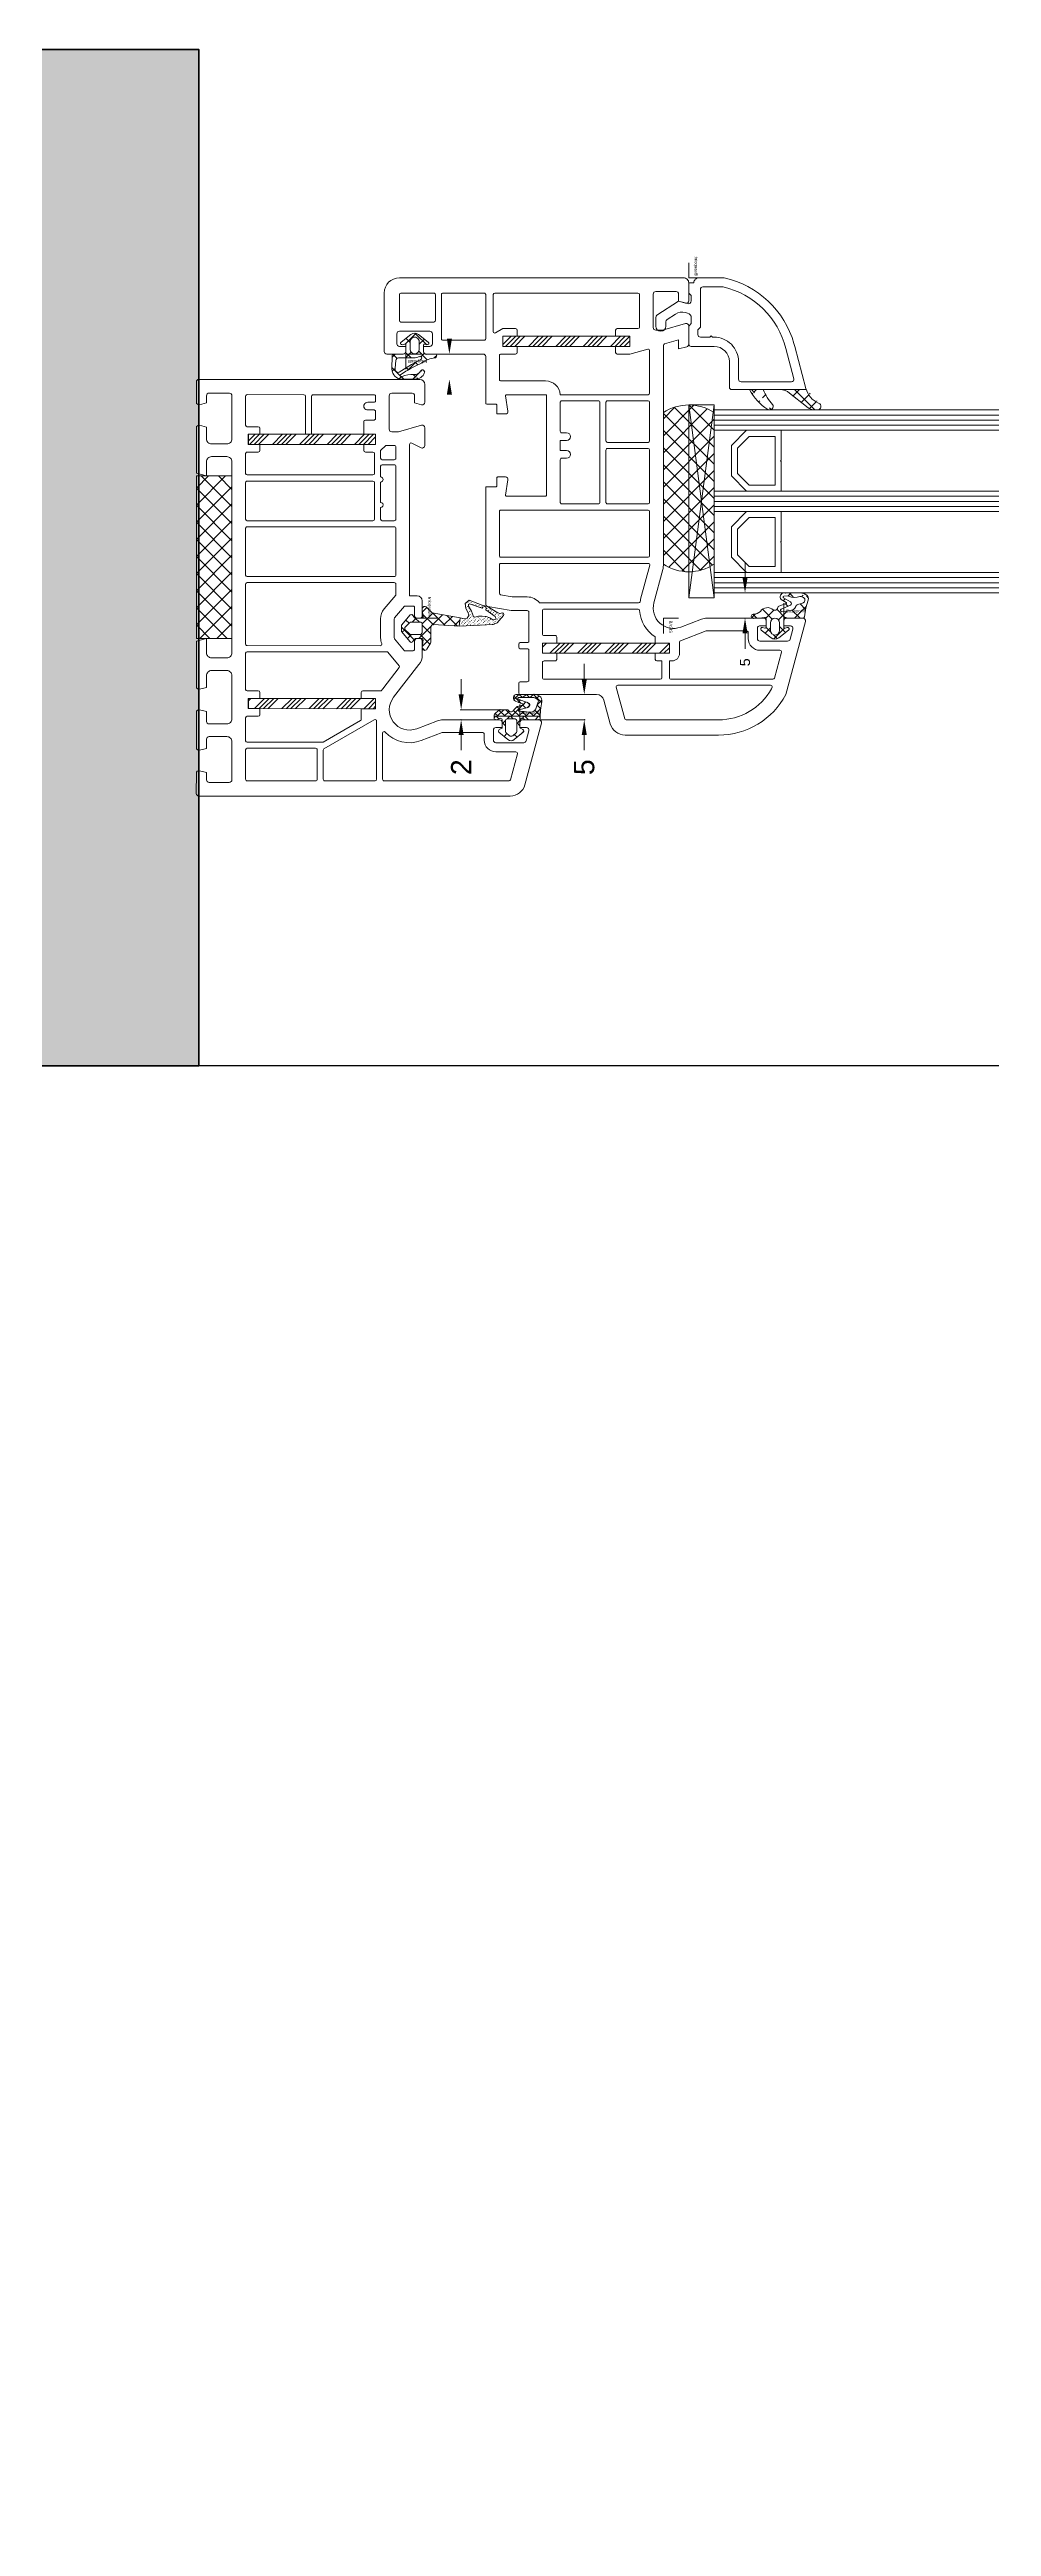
# Model space of a CAD drawing. Header units: millimetres. Extents: x 2258 to 5600, y 711 to 2563.
# Drawn here: x 2854.13 to 2861.3, y 1992.83 to 2011.66 of the extents above; entities that cross this region are included whole.
import ezdxf

# ---------------------------------------------------------------- set-up
doc = ezdxf.new("R2010")
doc.units = ezdxf.units.MM
for name, color, linetype, lineweight in [('PQI-A-IN-ELEV', 245, 'Continuous', 9), ('PQI-A-IN-FURN', 39, 'Continuous', 13), ('PQI-A-WALL', 30, 'Continuous', 50), ('PQI-A-WIN', 140, 'Continuous', 13)]:
    doc.layers.add(name, color=color, linetype=linetype, lineweight=lineweight)
doc.styles.get("Standard").update_dxf_attribs({"font": 'arial.ttf'})
doc.dimstyles.new('SCHUECO', dxfattribs={"dimtxt": 4, "dimasz": 3, "dimexe": 0.18, "dimexo": 0.0625, "dimgap": 2, "dimtad": 0, "dimdec": 0, "dimzin": 0, "dimdsep": 46, "dimtxsty": 'Standard', "dimcen": 0.09, "dimadec": 0, "dimazin": 0, "dimtfac": 1, "dimtdec": 0, "dimtofl": 0, "dimtmove": 0, "dimatfit": 3, "dimfxl": 1, "dimtolj": 1, "dimtzin": 0, "dimarcsym": 0})
pattern_1 = [(135, (-4.5994, -2.0003), (1.41421, 1.41421), []), (45, (-4.5994, -2.0003), (1.41421, -1.41421), [])]

# ---------------------------------------------------------------- blocks, each defined once
blk = doc.blocks.new('*X33')
for p, q in [((10.3, 18.74), (10.76, 19.2)), ((11.46, 17.2), (13.46, 19.2)), ((12.36, 17.2), (14.36, 19.2)), ((13.25, 17.2), (15.25, 19.2)), ((14.15, 17.2), (16.15, 19.2)), ((16.85, 17.2), (18.85, 19.2)), ((17.74, 17.2), (19.74, 19.2)), ((18.64, 17.2), (20.64, 19.2)), ((19.54, 17.2), (21.54, 19.2)), ((22.23, 17.2), (24.23, 19.2)), ((23.13, 17.2), (25.13, 19.2)), ((24.03, 17.2), (26.03, 19.2)), ((24.93, 17.2), (26.93, 19.2)), ((27.62, 17.2), (29.62, 19.2)), ((28.52, 17.2), (30.52, 19.2)), ((29.42, 17.2), (31.42, 19.2)), ((30.32, 17.2), (32.32, 19.2)), ((33.01, 17.2), (35.01, 19.2)), ((33.91, 17.2), (35.3, 18.59)), ((34.81, 17.2), (35.3, 17.7))]:
    blk.add_line(p, q)
blk = doc.blocks.new('*X34')
for p, q in [((10.3, 69.93), (11.58, 71.2)), ((10.47, 69.2), (12.47, 71.2)), ((11.37, 69.2), (13.37, 71.2)), ((12.27, 69.2), (14.27, 71.2)), ((14.97, 69.2), (16.97, 71.2)), ((15.86, 69.2), (17.86, 71.2)), ((16.76, 69.2), (18.76, 71.2)), ((17.66, 69.2), (19.66, 71.2)), ((20.35, 69.2), (22.35, 71.2)), ((21.25, 69.2), (23.25, 71.2)), ((22.15, 69.2), (24.15, 71.2)), ((23.05, 69.2), (25.05, 71.2)), ((25.74, 69.2), (27.74, 71.2)), ((26.64, 69.2), (28.64, 71.2)), ((27.54, 69.2), (29.54, 71.2)), ((28.44, 69.2), (30.44, 71.2)), ((31.13, 69.2), (33.13, 71.2)), ((32.03, 69.2), (34.03, 71.2)), ((32.93, 69.2), (34.93, 71.2)), ((33.82, 69.2), (35.3, 70.68))]:
    blk.add_line(p, q)
blk = doc.blocks.new('*X35')
for p, q in [((0, 57.25), (5.75, 63)), ((0, 60.62), (2.38, 63)), ((0, 53.88), (7, 60.88)), ((7, 53.62), (0, 60.62)), ((7, 56.98), (0.98, 63)), ((7, 60.35), (4.35, 63)), ((0, 50.51), (7, 57.51)), ((7, 50.25), (0, 57.25)), ((0, 47.15), (7, 54.15)), ((7, 46.88), (0, 53.88)), ((0, 43.78), (7, 50.78)), ((7, 43.51), (0, 50.51)), ((0, 40.41), (7, 47.41)), ((7, 40.15), (0, 47.15)), ((0, 37.04), (7, 44.04)), ((7, 36.78), (0, 43.78)), ((0, 33.68), (7, 40.68)), ((7, 33.41), (0, 40.41)), ((6.04, 31), (0, 37.04)), ((0.69, 31), (7, 37.31)), ((2.68, 31), (0, 33.68)), ((4.06, 31), (7, 33.94))]:
    blk.add_line(p, q)
blk = doc.blocks.new('BASEPOINT')
for q in [(0, 3), (2.96, 0)]:
    blk.add_line((0, 0), q)
blk.add_text('Basepoint', height=0.6).set_placement((0.45, 1.17))
blk = doc.blocks.new('PRJ_INSERT_105_59361299829', base_point=(370.06, 296.9))
h = blk.add_hatch()
h.set_pattern_fill('ACAD_ISO07W100', color=256, scale=0.1, angle=45, style=0)
h.set_pattern_definition([(45, (96.3329, -202.4815), (0.3535534, -0.3535534), [0.05, -0.3])])
h.paths.add_polyline_path([(370.26, 307.26), (370.38, 306.97), (371.46, 306.58), (372.42, 306.04), (372.77, 306.03), (372.9, 306.23), (372.03, 308.71), (372.25, 308.82), (372.37, 309.19), (372.25, 309.4), (372.03, 309.51), (371.72, 309.42), (370.4, 311.24), (369.85, 311.44), (369.72, 310.83), (370.12, 310.19), (370.38, 309.49), (370.49, 308.74), (370.45, 307.99)], flags=16)
h.paths.add_polyline_path([(370.59, 306.09), (370.05, 305.76), (369.97, 305.13), (370.16, 304.39), (368.47, 304.19), (368.82, 310.95), (369.17, 311.66), (370.62, 312.9), (370.8, 312.97), (371.03, 312.89), (371.12, 312.65), (370.99, 312.24), (371.11, 311.8), (372.38, 309.76), (372.64, 308.69), (373.59, 306.14), (372.99, 305.35), (372, 305.48), (371.12, 305.97)])
h = blk.add_hatch()
h.set_pattern_fill('ANSI37', color=256, scale=0.5, style=0)
h.set_pattern_definition([(45, (96.3329, -202.4815), (1.122532, -1.122532), []), (315, (96.3329, -202.4815), (-1.122532, -1.122532), [])])
edge = h.paths.add_edge_path()
edge.add_arc((364.21, 297.4), 0.5, 120.8947, 276.9883)
edge.add_line((364.27, 296.91), (365.83, 297.1))
edge.add_line((365.83, 297.1), (366.06, 296.94))
edge.add_line((366.06, 296.94), (366.06, 295.59))
edge.add_line((366.06, 295.59), (365.97, 295.38))
edge.add_line((365.97, 295.38), (365.4, 294.96))
edge.add_line((365.4, 294.96), (365.31, 294.73))
edge.add_line((365.31, 294.73), (365.37, 294.56))
edge.add_line((365.37, 294.56), (365.42, 294.51))
edge.add_line((365.42, 294.51), (367.42, 292.84))
edge.add_line((367.42, 292.84), (368.7, 292.84))
edge.add_line((368.7, 292.84), (370.7, 294.51))
edge.add_line((370.7, 294.51), (370.81, 294.73))
edge.add_line((370.81, 294.73), (370.72, 294.96))
edge.add_line((370.72, 294.96), (370.15, 295.38))
edge.add_line((370.15, 295.38), (370.06, 295.59))
edge.add_line((370.06, 295.59), (370.06, 296.94))
edge.add_line((370.06, 296.94), (370.29, 297.1))
edge.add_line((370.29, 297.1), (371.83, 296.91))
edge.add_arc((371.89, 297.4), 0.5, 263.0117, 406.2845)
edge.add_line((372.24, 297.77), (371.11, 298.85))
edge.add_line((371.11, 298.85), (370.16, 304.39))
edge.add_line((370.16, 304.39), (368.47, 304.19))
edge.add_line((368.47, 304.19), (368.82, 299.14))
edge.add_arc((368.32, 299.1), 0.5, 270, 364.9894, ccw=False)
edge.add_line((368.32, 298.6), (365.33, 298.6))
edge.add_line((365.33, 298.6), (365.17, 298.56))
edge.add_line((365.17, 298.56), (363.96, 297.83))
h.paths.add_polyline_path([(369.26, 296.6), (369.15, 296.84), (368.96, 296.9), (367.16, 296.9), (366.86, 296.6), (366.86, 294.61), (366.97, 294.38), (367.87, 293.5), (368.25, 293.5), (369.15, 294.38), (369.26, 294.61)], flags=16)
for points in [[(370.59, 306.09), (370.05, 305.76), (369.97, 305.13), (370.16, 304.39), (368.47, 304.19), (368.82, 310.95), (369.17, 311.66), (370.62, 312.9), (370.8, 312.97), (371.03, 312.89), (371.12, 312.65), (370.99, 312.24), (371.11, 311.8), (372.38, 309.76), (372.64, 308.69), (373.59, 306.14), (372.99, 305.35), (372, 305.48), (371.12, 305.97)], [(370.26, 307.26), (370.38, 306.97), (371.46, 306.58), (372.42, 306.04), (372.77, 306.03), (372.9, 306.23), (372.03, 308.71), (372.25, 308.82), (372.37, 309.19), (372.25, 309.4), (372.03, 309.51), (371.72, 309.42), (370.4, 311.24), (369.85, 311.44), (369.72, 310.83), (370.12, 310.19), (370.38, 309.49), (370.49, 308.74), (370.45, 307.99)], [(369.26, 296.6), (369.15, 296.84), (368.96, 296.9), (367.16, 296.9), (366.86, 296.6), (366.86, 294.61), (366.97, 294.38), (367.87, 293.5), (368.25, 293.5), (369.15, 294.38), (369.26, 294.61)]]:
    blk.add_lwpolyline(points, close=True)
blk.add_lwpolyline([(363.96, 297.83, 0.81046), (364.27, 296.91), (365.83, 297.1), (366.06, 296.94), (366.06, 295.59), (365.97, 295.38), (365.4, 294.96), (365.31, 294.73), (365.37, 294.56), (365.42, 294.51), (367.42, 292.84), (368.7, 292.84), (370.7, 294.51), (370.81, 294.73), (370.72, 294.96), (370.15, 295.38), (370.06, 295.59), (370.06, 296.94), (370.29, 297.1), (371.83, 296.91, 0.721706), (372.24, 297.77), (371.11, 298.85), (370.16, 304.39), (368.47, 304.19), (368.82, 299.14, -0.439955), (368.32, 298.6), (365.33, 298.6), (365.17, 298.56)], format="xyb", close=True)
blk.add_blockref('BASEPOINT', (370.06, 296.9))
blk = doc.blocks.new('244234EZ')
h = blk.add_hatch()
h.set_pattern_fill('NETZ', color=256, angle=45, style=0)
h.set_pattern_definition([(45, (0.0102, -1.4981), (-0.70711, 0.70711), []), (135, (0.0102, -1.4981), (-0.70711, -0.70711), [])])
h.paths.add_polyline_path([(4.01, 0.7, -0.048353), (4.3, 3.53, 0.331921), (3.85, 4.66, 0.161435), (2.78, 5), (-0.6, 5, 0.831543), (-0.86, 3.65), (0.43, 3.15, -1.190626), (0.5, 2.89), (-0.47, 2.63, 0.129694), (-0.6, 2.55), (-1.2, 1.95, -0.601488), (-2.24, 1.86, 0.254499), (-2.49, 2), (-3.96, 2, 0.198909), (-4.17, 1.91), (-4.99, 1.09, 0.198912), (-5.08, 0.88), (-5.08, 0.7)])
h.paths.add_polyline_path([(-0.19, 1.72, -0.917629), (-0.19, 1.96), (1.57, 2.43, 0.733238), (1.61, 3.38), (-0.32, 4.09, -1), (-0.27, 4.38), (2.71, 4.38, -0.134065), (2.97, 4.31), (3.44, 4.03, -0.355746), (3.62, 3.53), (3.12, 2.18, -0.335324), (2.09, 1.54)], flags=16)
h = blk.add_hatch()
h.set_pattern_fill('NETZ', color=256, scale=2, angle=45, style=0)
h.set_pattern_definition([(45, (0.0102, -1.498), (-1.4142, 1.4142), []), (135, (0.0102, -1.498), (-1.4142, -1.4142), [])])
h.paths.add_polyline_path([(-5.08, 0.7), (-5.08, 0.31, 0.414214), (-4.78, 0.01), (-4.52, 0.01), (-4.09, 0.26, -0.16568), (-3.9, 0.3), (-3.74, 0.27, -0.375721), (-3.48, -0.02), (-3.48, -1.48, -0.27755), (-3.59, -1.66), (-4.08, -1.92, 0.528209), (-4.13, -2.41), (-2.39, -3.89, 0.363958), (-1.11, -3.89), (0.65, -2.41, 0.531978), (0.6, -1.92), (0.11, -1.66, -0.27755), (0, -1.48), (0, 0, -0.453753), (0.34, 0.3), (0.61, 0.26), (1.04, 0.01), (3.71, 0.01, 0.422763), (4.01, 0.32, -0.006466), (4.01, 0.7)])
h.paths.add_polyline_path([(-0.64, -0.12), (-0.64, -2.33, -0.221711), (-0.75, -2.56), (-1.42, -3.12, -0.363936), (-2.06, -3.12), (-2.73, -2.56, -0.221711), (-2.84, -2.33), (-2.84, -0.12, -0.414214), (-2.54, 0.18), (-0.94, 0.18, -0.414436)], flags=16)
blk.add_line((4.01, 0.7), (-5.08, 0.7))
for points in [[(0.6, -1.92), (0.11, -1.66, -0.27755), (0, -1.48), (0, 0, -0.453753), (0.34, 0.3), (0.61, 0.26), (1.04, 0.01), (3.71, 0.01, 0.422763), (4.01, 0.32, -0.054836), (4.3, 3.53, 0.331921), (3.85, 4.66, 0.161435), (2.78, 5), (-0.6, 5, 0.831541), (-0.86, 3.65), (0.43, 3.15, -1.190626), (0.5, 2.89), (-0.47, 2.63, 0.129694), (-0.6, 2.55), (-1.2, 1.95, -0.601488), (-2.24, 1.86, 0.254499), (-2.49, 2), (-3.96, 2, 0.198909), (-4.17, 1.91), (-4.99, 1.09, 0.198912), (-5.08, 0.88), (-5.08, 0.31, 0.414214), (-4.78, 0.01), (-4.52, 0.01), (-4.09, 0.26, -0.16568), (-3.9, 0.3), (-3.74, 0.27, -0.375721), (-3.48, -0.02), (-3.48, -1.48, -0.27755), (-3.59, -1.66), (-4.08, -1.92, 0.531978), (-4.13, -2.41), (-2.39, -3.89, 0.363946), (-1.11, -3.89), (0.65, -2.41, 0.531978)], [(-2.73, -2.56), (-2.06, -3.12, 0.363955), (-1.42, -3.12), (-0.75, -2.56, 0.221711), (-0.64, -2.33), (-0.64, -0.12, 0.413991), (-0.94, 0.18), (-2.54, 0.18, 0.414157), (-2.84, -0.12), (-2.84, -2.33, 0.221711)], [(-0.27, 4.38, 1), (-0.32, 4.09), (1.61, 3.38, -0.733238), (1.57, 2.43), (-0.19, 1.96, 0.917629), (-0.19, 1.72), (2.09, 1.54, 0.335324), (3.12, 2.18), (3.62, 3.53, 0.355746), (3.44, 4.03), (2.97, 4.31, 0.134065), (2.71, 4.38)]]:
    blk.add_lwpolyline(points, format="xyb", close=True)
blk.add_blockref('BASEPOINT', (0, 0))
blk = doc.blocks.new('*D8')
at = {"transparency": 16777216}
for p, q in [((-11.58, 5), (-11.58, 8)), ((-4.02, 2), (-11.76, 2)), ((-4.84, 0.01), (-11.76, 0.01)), ((-11.58, -2.99), (-11.58, -5.99))]:
    blk.add_line(p, q, dxfattribs=at)
for p in [(-11.58, 0.01), (-4.78, 0.01), (-3.96, 2)]:
    blk.add_point(p, dxfattribs=at)
for points in [[(-12.08, 5), (-11.08, 5), (-11.58, 2)], [(-12.08, -2.99), (-11.08, -2.99), (-11.58, 0.01)]]:
    blk.add_solid(points, dxfattribs=at)
at = {"transparency": 16777216, "insert": (-11.58, -9.32), "char_height": 4, "attachment_point": 5, "rotation": 90}
blk.add_mtext('\\A1;2', dxfattribs=at)
blk = doc.blocks.new('*D9')
at = {"transparency": 16777216}
for p, q in [((12.67, 8), (12.67, 11)), ((2.84, 5), (12.85, 5)), ((3.77, 0.01), (12.85, 0.01)), ((12.67, -2.99), (12.67, -5.99))]:
    blk.add_line(p, q, dxfattribs=at)
for p in [(2.78, 5), (3.71, 0.01), (12.67, 0.01)]:
    blk.add_point(p, dxfattribs=at)
for points in [[(12.17, 8), (13.17, 8), (12.67, 5)], [(12.17, -2.99), (13.17, -2.99), (12.67, 0.01)]]:
    blk.add_solid(points, dxfattribs=at)
at = {"transparency": 16777216, "insert": (12.67, -9.32), "char_height": 4, "attachment_point": 5, "rotation": 90}
blk.add_mtext('\\A1;5', dxfattribs=at)
blk = doc.blocks.new('*X36')
for p, q in [((31.2, -72.68), (31.98, -71.9)), ((32.67, -73.9), (34.67, -71.9)), ((33.57, -73.9), (35.57, -71.9)), ((34.47, -73.9), (36.47, -71.9)), ((35.37, -73.9), (37.37, -71.9)), ((38.06, -73.9), (40.06, -71.9)), ((38.96, -73.9), (40.96, -71.9)), ((39.86, -73.9), (41.86, -71.9)), ((40.75, -73.9), (42.75, -71.9)), ((43.45, -73.9), (45.45, -71.9)), ((44.35, -73.9), (46.35, -71.9)), ((45.24, -73.9), (47.24, -71.9)), ((46.14, -73.9), (48.14, -71.9)), ((48.84, -73.9), (50.84, -71.9)), ((49.73, -73.9), (51.73, -71.9)), ((50.63, -73.9), (52.63, -71.9)), ((51.53, -73.9), (53.53, -71.9)), ((54.22, -73.9), (56.2, -71.93)), ((55.12, -73.9), (56.2, -72.82)), ((56.02, -73.9), (56.2, -73.72))]:
    blk.add_line(p, q)
blk = doc.blocks.new('*X37')
for p, q in [((23.4, -13.13), (25.03, -11.5)), ((23.92, -13.5), (25.92, -11.5)), ((24.82, -13.5), (26.82, -11.5)), ((25.72, -13.5), (27.72, -11.5)), ((28.41, -13.5), (30.41, -11.5)), ((29.31, -13.5), (31.31, -11.5)), ((30.21, -13.5), (32.21, -11.5)), ((31.11, -13.5), (33.11, -11.5)), ((33.8, -13.5), (35.8, -11.5)), ((34.7, -13.5), (36.7, -11.5)), ((35.6, -13.5), (37.6, -11.5)), ((36.5, -13.5), (38.5, -11.5)), ((39.19, -13.5), (41.19, -11.5)), ((40.09, -13.5), (42.09, -11.5)), ((40.99, -13.5), (42.99, -11.5)), ((41.88, -13.5), (43.88, -11.5)), ((44.58, -13.5), (46.58, -11.5)), ((45.48, -13.5), (47.48, -11.5)), ((46.37, -13.5), (48.37, -11.5)), ((47.27, -13.5), (48.4, -12.37))]:
    blk.add_line(p, q)
blk = doc.blocks.new('*X38')
for p, q in [((55, -31.09), (61.01, -25.08)), ((55, -27.72), (57.27, -25.45)), ((55, -34.45), (63.66, -25.8)), ((65, -36.69), (55, -26.69)), ((55, -37.82), (65, -27.82)), ((65, -33.32), (57.16, -25.48)), ((65, -29.96), (60.07, -25.03)), ((65, -26.59), (64.84, -26.43)), ((65, -40.06), (55, -30.06)), ((55, -41.19), (65, -31.19)), ((65, -43.43), (55, -33.43)), ((55, -44.56), (65, -34.56)), ((65, -46.79), (55, -36.79)), ((55, -47.93), (65, -37.93)), ((65, -50.16), (55, -40.16)), ((55, -51.29), (65, -41.29)), ((65, -53.53), (55, -43.53)), ((55, -54.66), (65, -44.66)), ((64.67, -56.56), (55, -46.9)), ((56.07, -56.96), (65, -48.03)), ((62.3, -57.56), (55, -50.26)), ((58.64, -57.75), (65, -51.4)), ((59.19, -57.82), (55, -53.63)), ((62.17, -57.59), (65, -54.76))]:
    blk.add_line(p, q)
blk = doc.blocks.new('*D11')
at = {"transparency": 16777216}
for p, q in [((101.68, 53.11), (101.68, 56.11)), ((95.18, 50.11), (101.86, 50.11)), ((99.85, 45.14), (101.86, 45.14)), ((101.68, 42.14), (101.68, 39.14))]:
    blk.add_line(p, q, dxfattribs=at)
for p in [(95.11, 50.11), (101.68, 50.11), (99.79, 45.14)]:
    blk.add_point(p, dxfattribs=at)
for points in [[(101.18, 53.11), (102.18, 53.11), (101.68, 50.11)], [(101.18, 42.14), (102.18, 42.14), (101.68, 45.14)]]:
    blk.add_solid(points, dxfattribs=at)
at = {"transparency": 16777216, "insert": (101.68, 58.77), "char_height": 2, "attachment_point": 5, "rotation": 90}
blk.add_mtext('\\A1;5', dxfattribs=at)
blk = doc.blocks.new('BASIS')
for q in [(0, 3), (3, 0)]:
    blk.add_line((0, 0), q)
blk.add_text('BASIS', height=0.6).set_placement((0.45, 1.17))
blk = doc.blocks.new('GLASDATABASE7')
for p, q in [((-35, 0), (-35, 60)), ((-34, 0), (-34, 60)), ((-33, 0), (-33, 60)), ((-19, 0), (-19, 60)), ((-18, 0), (-18, 60)), ((-17, 0), (-17, 60)), ((-3, 0), (-3, 60)), ((-2, 0), (-2, 60)), ((-1, 0), (-1, 60)), ((1, 0), (-37, -5)), ((1, -5), (-37, 0))]:
    blk.add_line(p, q)
for points in [[(-32, 0), (-32, 60), (-36, 60), (-36, 0)], [(-32, 13.2), (-26.12, 13.2), (-26, 13.1), (-25.88, 13.2), (-20, 13.2), (-20, 60), (-32, 60)], [(-16, 0), (-16, 60), (-20, 60), (-20, 0)], [(-16, 13.2), (-10.12, 13.2), (-10, 13.1), (-9.88, 13.2), (-4, 13.2), (-4, 60), (-16, 60)], [(0, 0), (0, 60), (-4, 60), (-4, 0)], [(-21.2, 12), (-21.2, 6.9), (-23.5, 4.6), (-28.5, 4.6), (-30.8, 6.9), (-30.8, 12)], [(-5.2, 12), (-5.2, 6.9), (-7.5, 4.6), (-12.5, 4.6), (-14.8, 6.9), (-14.8, 12)], [(-20, 6.4), (-23, 3.4), (-29, 3.4), (-32, 6.4), (-32, 0), (-20, 0)], [(-4, 6.4), (-7, 3.4), (-13, 3.4), (-16, 6.4), (-16, 0), (-4, 0)], [(1, 0), (1, -5), (-37, -5), (-37, 0)], [(0, 0), (0, 0)], [(0, 0), (0, 0)]]:
    blk.add_lwpolyline(points, close=True)
blk.add_blockref('BASIS', (5, -10))
blk = doc.blocks.new('*D14')
at = {"transparency": 16777216}
for p, q in [((-7.66, 8), (-7.66, 11)), ((0.3, 5), (-7.84, 5)), ((-6.08, 0), (-7.84, 0)), ((-7.66, -3), (-7.66, -6))]:
    blk.add_line(p, q, dxfattribs=at)
for p in [(0.37, 5), (-7.66, 0), (-6.02, 0)]:
    blk.add_point(p, dxfattribs=at)
for points in [[(-8.16, 8), (-7.16, 8), (-7.66, 5)], [(-8.16, -3), (-7.16, -3), (-7.66, 0)]]:
    blk.add_solid(points, dxfattribs=at)
at = {"transparency": 16777216, "insert": (-7.66, -8.67), "char_height": 2, "attachment_point": 5, "rotation": 90}
blk.add_mtext('\\A1;5', dxfattribs=at)
blk = doc.blocks.new('PRJ_INSERT_100_59361299862', base_point=(0, 0))
h = blk.add_hatch()
h.set_pattern_fill('NETZ', color=256, scale=2, angle=-135, style=0)
h.set_pattern_definition(pattern_1)
edge = h.paths.add_edge_path()
edge.add_arc((-25.3, 25.34), 0.701, 21.5118, 179.958)
edge.add_line((-26, 25.34), (-26, 25.04))
edge.add_arc((-22.99, 25.05), 3.01, 180.0616, 218.4438)
edge.add_line((-25.35, 23.18), (-22.67, 19.87))
edge.add_arc((-25, 17.98), 3, 0, 39.0439, ccw=False)
edge.add_line((-22, 17.98), (-22, 22.9))
edge.add_arc((-21.8, 22.9), 0.197, 73.5386, 180.2871, ccw=False)
edge.add_arc((-20.78, 27.14), 4.17, 201.7355, 256.5369, ccw=False)
h = blk.add_hatch()
h.set_pattern_fill('NETZ', color=256, scale=2, angle=-135, style=0)
h.set_pattern_definition(pattern_1)
edge = h.paths.add_edge_path()
edge.add_arc((-25.3, 15.93), 0.7, 57.9863, 211.9211, ccw=False)
edge.add_arc((-19.32, 22.23), 8, 225.5218, 250.4567)
edge.add_line((-22, 14.69), (-22, 11.99))
edge.add_arc((-17.19, 21.15), 10.35, 212.7228, 242.2922, ccw=False)
for points in [[(-24.65, 25.59, 0.827612), (-26, 25.34), (-26, 25.04, 0.169058), (-25.35, 23.18), (-22.67, 19.87, -0.172029), (-22, 17.98), (-22, 22.9, -0.502666), (-21.75, 23.09, -0.243781)], [(-3, 0), (-1, 0), (-1, 1, 0.414214), (0, 2), (0, 7, 0.27545), (-12.95, 20.73), (-13.5, 20.88), (-21.75, 23.09, 0.490874), (-22, 22.89), (-22, 8.5, 0.413429), (-21.5, 8), (-16.5, 8, -0.414072), (-13.5, 5), (-13.5, 0.5, 0.414542), (-13, 0), (-9.5, 0), (-9, 0.5), (-7.9, 0.5, -0.339454), (-6.93, -0.24), (-6.83, -0.62, -0.212557), (-7.15, -2.63), (-8.22, -4.27, -0.253968), (-8.64, -4.5), (-9.5, -4.5, 1), (-9.5, -6.5), (-7.79, -6.5, 0.253968), (-7.37, -6.27), (-4.6, -2), (-5.08, -0.21, -0.493145), (-4.54, 0.5), (-3.5, 0.5)], [(-11.43, 4.4), (-11.68, 4.65), (-11.68, 5, 0.414381), (-16.48, 9.8), (-19.97, 9.8, -0.414219), (-20.47, 10.3), (-20.47, 20.24, -0.493144), (-19.85, 20.72), (-13.92, 19.13, -0.280669), (-1.78, 6.8), (-1.78, 2.8, -0.41418), (-2.28, 2.3), (-9.72, 2.3), (-10.22, 1.8), (-11.18, 1.8, -0.414237), (-11.68, 2.3), (-11.68, 4.15)], [(-25.89, 15.56, -0.794971), (-24.93, 16.52, 0.10923), (-22, 14.69), (-22, 11.99, -0.129742)]]:
    blk.add_lwpolyline(points, format="xyb", close=True)
blk.add_blockref('BASEPOINT', (0, 0))
blk = doc.blocks.new('PRJ_INSERT_104_59361299833', base_point=(0, 0))
blk.add_blockref('244234EZ', (0, 0))
for base, p1, p2, picture, middle in [((12.67, 0.01), (2.78, 5), (3.71, 0.01), '*D9', (12.67, -9.32)), ((-11.58, 0.01), (-3.96, 2), (-4.78, 0.01), '*D8', (-11.58, -9.32))]:
    dim = blk.add_linear_dim(base=base, p1=p1, p2=p2, angle=90, dimstyle='SCHUECO')
    dim.commit()
    dim.dimension.update_dxf_attribs({"geometry": picture, "text_midpoint": middle})
blk = doc.blocks.new('PRJ_INSERT_103_59361299855', base_point=(93.09, 45.14))
h = blk.add_hatch()
h.set_pattern_fill('NETZ', color=256, scale=2, angle=45, style=0)
h.set_pattern_definition([(135, (93.0818, 43.6142), (1.4142, 1.4142), []), (45, (93.0818, 43.6142), (1.4142, -1.4142), [])])
edge = h.paths.add_edge_path()
edge.add_arc((96.77, 43.39), 0.2, 180, 285)
edge.add_line((96.82, 43.19), (97.25, 43.31))
edge.add_arc((97.33, 43.02), 0.3, -52.1679, 105, ccw=False)
edge.add_line((97.52, 42.78), (95.57, 41.27))
edge.add_arc((94.83, 42.22), 1.2, 232.2325, 307.8321, ccw=False)
edge.add_line((94.09, 41.27), (92.15, 42.78))
edge.add_arc((92.33, 43.02), 0.3, 75, 232.2325, ccw=False)
edge.add_line((92.41, 43.3), (92.84, 43.19))
edge.add_arc((92.89, 43.38), 0.2, 255, 360)
edge.add_line((93.09, 43.38), (93.09, 44.64))
edge.add_arc((92.59, 44.64), 0.5, 0, 90)
edge.add_line((92.59, 45.14), (90.68, 45.14))
edge.add_arc((90.68, 45.44), 0.3, 180.0627, 270, ccw=False)
edge.add_line((90.38, 45.44), (90.37, 48.11))
edge.add_arc((92.37, 48.11), 2, 90.0092, 180.0524, ccw=False)
edge.add_line((92.37, 50.11), (94.85, 50.11))
edge.add_arc((94.92, 48.12), 1.99, 19.766, 91.9995, ccw=False)
edge.add_arc((96.41, 48.66), 0.4, -149.6769, 19.4509, ccw=False)
edge.add_arc((94.77, 47.7), 1.5, 30.3152, 93.4295)
edge.add_arc((94.16, 53.69), 4.52, 246.4824, 276.6028, ccw=False)
edge.add_arc((92.23, 49.36), 0.232, 55.7688, 243.1669)
edge.add_arc((108.4, 74.13), 29.81, 236.918, 246.052)
edge.add_arc((99.17, 50.54), 4.66, 231.8413, 265.7986)
edge.add_arc((98.81, 45.52), 0.381, -90, 85.7986, ccw=False)
edge.add_line((98.81, 45.14), (98.04, 45.14))
edge.add_arc((98.96, 63.76), 18.64, 264.3307, 267.1608, ccw=False)
edge.add_arc((97.07, 44.71), 0.5, 84.3307, 180)
edge.add_line((96.57, 44.71), (96.57, 43.39))
edge = h.paths.add_edge_path(flags=16)
edge.add_arc((94.83, 44.22), 0.9, 0, 180, ccw=False)
edge.add_line((95.73, 44.22), (95.73, 42.72))
edge.add_arc((94.83, 42.72), 0.9, -180, 0, ccw=False)
edge.add_line((93.93, 42.72), (93.93, 44.22))
edge = h.paths.add_edge_path(flags=16)
edge.add_line((94.22, 47.2), (96.05, 46.23))
edge.add_arc((95.9, 45.91), 0.35, -121.7762, 64.1191, ccw=False)
edge.add_arc((94.66, 43.91), 2, 58.2477, 89.976)
edge.add_line((94.66, 45.92), (91.65, 45.92))
edge.add_arc((91.65, 46.42), 0.5, 186.2819, 270.0005, ccw=False)
edge.add_line((91.16, 46.36), (90.98, 48))
edge.add_arc((91.66, 48.07), 0.686, 78.5576, 185.8246, ccw=False)
edge.add_line((91.79, 48.74), (94.22, 47.2))
for points in [[(96.57, 43.39, 0.493145), (96.82, 43.19), (97.25, 43.31, -0.818256), (97.52, 42.78), (95.57, 41.27, -0.342375), (94.09, 41.27), (92.15, 42.78, -0.818728), (92.41, 43.3), (92.84, 43.19, 0.493145), (93.09, 43.38), (93.09, 44.64, 0.414214), (92.59, 45.14), (90.68, 45.14, -0.413893), (90.38, 45.44), (90.37, 48.11, -0.414434), (92.37, 50.11), (94.85, 50.11, -0.326046), (96.79, 48.8, -0.909354), (96.07, 48.46, 0.282568), (94.68, 49.2, -0.132187), (92.36, 49.55, 1.066738), (92.12, 49.15, 0.039876), (96.3, 46.88, 0.149261), (98.83, 45.9, -0.963992), (98.81, 45.14), (98.04, 45.14, -0.012349), (97.12, 45.21, 0.443501), (96.57, 44.71)], [(94.22, 47.2), (96.05, 46.23, -1.052816), (95.72, 45.62, 0.139333), (94.66, 45.92), (91.65, 45.92, -0.382456), (91.16, 46.36), (90.98, 48, -0.505503), (91.79, 48.74)], [(93.93, 44.22, -1), (95.73, 44.22), (95.73, 42.72, -1), (93.93, 42.72)]]:
    blk.add_lwpolyline(points, format="xyb", close=True)
blk.add_blockref('BASEPOINT', (93.09, 45.14))
dim = blk.add_linear_dim(base=(101.68, 50.11), p1=(99.79, 45.14), p2=(95.11, 50.11), angle=90, dimstyle='SCHUECO')
dim.commit()
dim.dimension.update_dxf_attribs({"geometry": '*D11', "text_midpoint": (101.68, 58.77)})
blk = doc.blocks.new('PRJ_INSERT_101_59361299859', base_point=(0, 0))
h = blk.add_hatch()
h.set_pattern_fill('NETZ', color=256, scale=2, angle=45, style=0)
h.set_pattern_definition([(45, (-0.0139, -1.5056), (-1.4142, 1.4142), []), (135, (-0.0139, -1.5056), (-1.4142, -1.4142), [])])
edge = h.paths.add_edge_path()
edge.add_line((-0.02, -0.12), (-0.02, -1.75))
edge.add_arc((0.18, -1.75), 0.2, 180.0041, 284.6765)
edge.add_line((0.23, -1.94), (0.67, -1.83))
edge.add_arc((0.74, -2.12), 0.3, -52.5321, 103.3142, ccw=False)
edge.add_line((0.92, -2.36), (-1.03, -3.85))
edge.add_arc((-1.76, -2.9), 1.2, 232.5321, 307.4679, ccw=False)
edge.add_line((-2.5, -3.85), (-4.45, -2.36))
edge.add_arc((-4.26, -2.12), 0.3, 76.6858, 232.5321, ccw=False)
edge.add_line((-4.2, -1.83), (-3.75, -1.95))
edge.add_arc((-3.7, -1.75), 0.2, 255.26, 359.9959)
edge.add_line((-3.5, -1.75), (-3.5, -0.12))
edge.add_arc((-3.8, -0.12), 0.3, 359.9959, 459.1023)
edge.add_line((-3.85, 0.17), (-4.95, 0))
edge.add_line((-4.95, 0), (-6.02, 0))
edge.add_arc((-6.02, 0.39), 0.395, 90.8645, 270, ccw=False)
edge.add_arc((-6.06, 2.83), 2.05, 270.8645, 313.734)
edge.add_arc((-3.24, 0.39), 1.7, 47.6041, 145.6462, ccw=False)
edge.add_arc((-1.82, 2.19), 0.599, 243.4847, 336.7257)
edge.add_arc((-0.69, 1.89), 0.577, 101.3565, 174.0766, ccw=False)
edge.add_line((-0.81, 2.46), (0.43, 2.91))
edge.add_arc((0.4, 3.01), 0.1, 286.1497, 418.7666)
edge.add_line((0.46, 3.09), (-0.53, 3.69))
edge.add_arc((0.08, 4.2), 0.799, 94.5471, 219.7013, ccw=False)
edge.add_line((0.02, 5), (3.27, 5))
edge.add_arc((3.19, 2.88), 2.11, 57.0251, 87.7306, ccw=False)
edge.add_arc((3.81, 3.78), 1.02, -14.6201, 58.7751, ccw=False)
edge.add_line((4.8, 3.53), (4.31, 2.03))
edge.add_line((4.31, 2.03), (4.03, 0.25))
edge.add_arc((3.73, 0.3), 0.3, 270, 351.1218, ccw=False)
edge.add_line((3.73, 0), (0.67, 0))
edge.add_arc((0.67, 0.2), 0.2, 218.7303, 270.9054, ccw=False)
edge.add_arc((0.28, -0.12), 0.3, 38.7303, 180.0041)
edge = h.paths.add_edge_path(flags=16)
edge.add_line((-2.66, -0.9), (-2.66, -2.4))
edge.add_arc((-1.76, -2.4), 0.9, 180, 360)
edge.add_line((-0.86, -2.4), (-0.86, -0.9))
edge.add_arc((-1.76, -0.9), 0.9, 360, 540)
edge = h.paths.add_edge_path(flags=16)
edge.add_line((-0.39, 1.29), (1.51, 1.59))
edge.add_arc((1.44, 2.39), 0.8, 275.2369, 330.0179)
edge.add_line((2.13, 1.99), (2.33, 2.34))
edge.add_arc((3.2, 1.84), 1, 105.0013, 149.9969, ccw=False)
edge.add_arc((2.82, 4.78), 1.99, 273.5805, 307.4969)
edge.add_line((4.03, 3.21), (4.12, 3.52))
edge.add_arc((3.71, 3.66), 0.425, 341.1063, 429.115)
edge.add_line((3.87, 4.06), (3.36, 4.28))
edge.add_arc((3.28, 3.99), 0.299, 74.2898, 111.3313)
edge.add_arc((2.17, 6.94), 2.86, 244.8656, 290.5468, ccw=False)
edge.add_arc((0.8, 4.1), 0.301, 58.0383, 89.688)
edge.add_line((0.8, 4.4), (-0.04, 4.36))
edge.add_arc((0.03, 4.19), 0.188, 114.0101, 244.9205)
edge.add_line((-0.05, 4.02), (1.32, 3.2))
edge.add_arc((1.12, 2.89), 0.365, -64.051, 55.949, ccw=False)
edge.add_line((1.28, 2.57), (-0.55, 1.82))
edge.add_arc((-0.39, 1.58), 0.288, 122.3332, 270.8023)
for points in [[(-2.5, -3.85, 0.339142), (-1.03, -3.85), (0.92, -2.36, 0.808674), (0.67, -1.83), (0.23, -1.94, -0.491369), (-0.02, -1.75), (-0.02, -0.12, -0.708523), (0.51, 0.07, 0.231673), (0.67, 0), (3.73, 0, 0.369523), (4.03, 0.25), (4.31, 2.03), (4.8, 3.53, 0.331664), (4.34, 4.66, 0.134785), (3.27, 5), (0.02, 5, 0.607736), (-0.53, 3.69), (0.46, 3.09, -0.653241), (0.43, 2.91), (-0.81, 2.46, 0.328397), (-1.27, 1.95, -0.43088), (-2.09, 1.65, 0.455948), (-4.64, 1.35, -0.189266), (-6.03, 0.79, 0.992484), (-6.02, 0), (-4.95, 0), (-3.85, 0.17, -0.46157), (-3.5, -0.12), (-3.5, -1.75, -0.491714), (-3.75, -1.95), (-4.2, -1.83, 0.808674), (-4.45, -2.36)], [(-0.39, 1.29), (1.51, 1.59, 0.243686), (2.13, 1.99), (2.33, 2.34, -0.198893), (2.94, 2.8, 0.149078), (4.03, 3.21), (4.12, 3.52, 0.40407), (3.87, 4.06), (3.36, 4.28, 0.163046), (3.17, 4.27, -0.202004), (0.96, 4.36, 0.138983), (0.8, 4.4), (-0.04, 4.36, 0.642669), (-0.05, 4.02), (1.32, 3.2, -0.577351), (1.28, 2.57), (-0.55, 1.82, 0.756768)], [(-2.66, -0.9), (-2.66, -2.4, 1), (-0.86, -2.4), (-0.86, -0.9, 1)]]:
    blk.add_lwpolyline(points, format="xyb", close=True)
blk.add_blockref('BASEPOINT', (0, 0))
dim = blk.add_linear_dim(base=(-7.66, 0), p1=(0.37, 5), p2=(-6.02, 0), angle=90, dimstyle='SCHUECO')
dim.commit()
dim.dimension.update_dxf_attribs({"geometry": '*D14', "text_midpoint": (-7.66, -8.67)})
blk = doc.blocks.new('w2')
at = {"ltscale": 1000}
for points in [[(-41.5, -22.2, -0.556925), (-41.93, -22.47), (-43.78, -21.55, 0.556533), (-44.5, -22), (-44.5, -25.5, 0.496724), (-43.87, -25.98), (-39.3, -24.7), (-38, -24.7, -0.414431), (-37.5, -25.2), (-37.5, -31.8, -0.414436), (-38, -32.3), (-42, -32.3, -0.414367), (-42.5, -31.8), (-42.5, -30.38), (-43.87, -30.02, 0.492998), (-44.5, -30.5), (-44.5, -34, 0.414113), (-43.5, -35), (0, -35, 0.41391), (0.5, -34.5), (0.5, -30.5, 0.492952), (-0.13, -30.02), (-1.5, -30.38), (-1.5, -31.8, -0.414436), (-2, -32.3), (-6, -32.3, -0.414367), (-6.5, -31.8), (-6.5, -23.3, -0.414337), (-5.5, -22.3), (-2.5, -22.3, -0.414305), (-1.5, -23.3), (-1.5, -25.62), (-0.13, -25.98, 0.492951), (0.5, -25.5), (0.5, -16.54), (-1.5, -16), (-1.5, -18.8, -0.414305), (-2.5, -19.8), (-5.5, -19.8, -0.414337), (-6.5, -18.8), (-6.5, 18.8, -0.414353), (-5.5, 19.8), (-2.5, 19.8, -0.414289), (-1.5, 18.8), (-1.5, 16), (0.5, 16.54), (0.5, 25.5, 0.492952), (-0.13, 25.98), (-1.5, 25.62), (-1.5, 23.3, -0.414312), (-2.5, 22.3), (-5.5, 22.3, -0.41433), (-6.5, 23.3), (-6.5, 31.8, -0.414337), (-5.5, 32.8), (-2, 32.8, -0.414474), (-1.5, 32.3), (-1.5, 30.38), (-0.13, 30.02, 0.492965), (0.5, 30.5), (0.5, 37.5, 0.492951), (-0.13, 37.98), (-1.5, 37.62), (-1.5, 35.8, -0.414434), (-2, 35.3), (-5.5, 35.3, -0.414337), (-6.5, 36.3), (-6.5, 43.8, -0.414099), (-6, 44.3), (-2, 44.3, -0.414474), (-1.5, 43.8), (-1.5, 42.38), (-0.13, 42.02, 0.492957), (0.5, 42.5), (0.5, 46.5, 0.413949), (0, 47), (-61.33, 47, 0.339426), (-64.23, 44.78), (-67.48, 32.63, 0.492962), (-67, 32), (-63.75, 32, 0.413995), (-63.25, 32.5), (-63.25, 33.5), (-64.53, 33.5, -0.493234), (-65.01, 34.13), (-64.47, 36.13, -0.339569), (-63.99, 36.5), (-58.53, 36.5, -0.414176), (-58.03, 36), (-58.03, 34, -0.414129), (-58.53, 33.5), (-59.75, 33.5), (-59.75, 32.5, 0.414056), (-59.25, 32), (-48.05, 32, 0.090992), (-46.99, 32.2), (-42.92, 33.74, -0.759024), (-38.35, 27.54), (-43.36, 21.12, 0.167343), (-44, 19.27), (-44, 16.5, 0.414099), (-43.5, 16), (-43, 16, 0.413953), (-42.5, 16.5), (-42.5, 18.1, -0.414442), (-42.2, 18.4), (-40.51, 18.4), (-38.57, 16.08, -0.176331), (-38.5, 15.89), (-38.5, 12.11, -0.176331), (-38.57, 11.92), (-40.51, 9.6), (-42.2, 9.6, -0.414454), (-42.5, 9.9), (-42.5, 11.5, 0.413993), (-43, 12), (-43.5, 12, 0.414059), (-44, 11.5), (-44, 8.6, 0.41409), (-43, 7.6), (-41.5, 7.6)], [(-62.47, 38.3), (-58.53, 38.3, -0.414183), (-56.23, 36), (-56.23, 34.8, 0.414388), (-55.93, 34.5), (-47.96, 34.5), (-43.81, 36.08, -0.306342), (-36.72, 34.41, 0.683106), (-36.2, 34.61), (-36.2, 43.7, 0.414259), (-36.5, 44), (-61.1, 44, 0.339457), (-61.39, 43.78), (-62.76, 38.68, 0.492823)], [(-24.8, 44), (-34.7, 44, 0.414029), (-35, 43.7), (-35, 32.24, 0.577202), (-34.55, 31.98), (-24.65, 37.7, 0.26846), (-24.5, 37.96), (-24.5, 43.7, 0.414535)], [(-23, 44, 0.414447), (-23.3, 43.7), (-23.3, 37.9, 0.414397), (-23, 37.6), (-9.5, 37.6, 0.414209), (-9.2, 37.9), (-9.2, 43.7, 0.414259), (-9.5, 44)], [(-91.5, -41.72, -0.336162), (-91.72, -42.01), (-94.5, -42.79), (-94.5, -41), (-96.13, -41.44, 0.33952), (-96.5, -41.92), (-96.5, -45.5, 0.496683), (-95.87, -45.98), (-91.3, -44.7), (-90, -44.7, -0.414137), (-89.5, -45.2), (-89.5, -51.8, -0.414137), (-90, -52.3), (-94, -52.3, -0.414263), (-94.5, -51.8), (-94.5, -50.38), (-95.87, -50.02, 0.493031), (-96.5, -50.5), (-96.5, -54, 0.414269), (-95.5, -55), (-39.5, -55, 0.41418), (-36.5, -52), (-36.5, -40.5, 0.4141), (-37, -40), (-40.25, -40, 0.414226), (-40.75, -40.5), (-40.75, -41.5), (-39.5, -41.5, -0.414099), (-39, -42), (-39, -44, -0.414353), (-39.5, -44.5), (-45.5, -44.5, -0.414201), (-46, -44), (-46, -42, -0.414225), (-45.5, -41.5), (-44.25, -41.5), (-44.25, -40.5, 0.414099), (-44.75, -40), (-56, -40, -0.414185), (-56.5, -39.5), (-56.5, -30.35, 0.414173), (-56.7, -30.15), (-58.5, -30.15, -0.414836), (-58.7, -29.95), (-58.7, -28.4, 0.414327), (-58.9, -28.2), (-60.4, -28.2, 0.462687), (-60.89, -28.78), (-60.4, -31.77, -0.462996), (-60.6, -32), (-68.3, -32, -0.414368), (-68.5, -31.8), (-68.5, -12.2, -0.414453), (-68.3, -12), (-60.6, -12, -0.463083), (-60.4, -12.23), (-60.89, -15.22, 0.462693), (-60.4, -15.8), (-58.9, -15.8, 0.414327), (-58.7, -15.6), (-58.7, -14.05, -0.414836), (-58.5, -13.85), (-56.7, -13.85, 0.414265), (-56.5, -13.65), (-56.5, 9.2, 0.363791), (-56.91, 9.69), (-61.5, 10.5), (-64.7, 10.5, -0.414387), (-65, 10.8), (-65, 16.5, -0.414447), (-64.7, 16.8), (-63.3, 16.8, 0.414038), (-63, 17.1), (-63, 17.7, 0.414045), (-63.3, 18), (-64.7, 18, -0.414387), (-65, 18.3), (-65, 24.2, -0.414388), (-64.7, 24.5), (-63.3, 24.5, 0.414041), (-63, 24.8), (-63, 26.7, 0.414045), (-63.3, 27), (-78.35, 27, -0.339444), (-79.8, 28.11), (-81.05, 32.78, 0.339467), (-83.95, 35), (-102.37, 35, 0.278172), (-115.63, 27), (-119.48, 12.63, 0.492995), (-119, 12), (-115.75, 12, 0.414097), (-115.25, 12.5), (-115.25, 13.5), (-116.53, 13.5, -0.493238), (-117.01, 14.13), (-116.48, 16.13, -0.339521), (-115.99, 16.5), (-110.53, 16.5, -0.414185), (-110.03, 16), (-110.03, 13.94, -0.414338), (-110.47, 13.5), (-111.75, 13.5), (-111.75, 12.5, 0.414224), (-111.25, 12), (-100.05, 12, 0.090993), (-98.99, 12.2), (-94.92, 13.74, -0.611471), (-89.64, 8.97), (-91.4, 2.38, 0.06546), (-91.5, 1.61)], [(-34.8, 29.8), (-34.8, 27.8), (-32, 27.8), (-32, 26.6, -0.414535), (-32.3, 26.3), (-35.92, 26.3), (-36.22, 25.88), (-39.47, 21.72, 0.354189), (-39.46, 21.34), (-37.25, 18.71, 0.221513), (-37.02, 18.6), (-9.5, 18.6, 0.414203), (-9.2, 18.9), (-9.2, 26, 0.414196), (-9.5, 26.3), (-11.7, 26.3, -0.414029), (-12, 26.6), (-12, 27.8), (-9.7, 27.8), (-9.7, 29.8), (-12, 29.8), (-12, 31, -0.41397), (-11.7, 31.3), (-9.5, 31.3, 0.414203), (-9.2, 31.6), (-9.2, 36.1, 0.414204), (-9.5, 36.4), (-24.5, 36.4), (-31.85, 32.16, 0.267494), (-32, 31.9), (-32, 29.8)], [(-112.91, 25.58, 0.492833), (-112.62, 25.2), (-82.51, 25.2, 0.493372), (-82.23, 25.58), (-83.89, 31.78, 0.339454), (-84.18, 32), (-102.37, 32, 0.271046), (-112.83, 25.88)], [(-94.7, 16.7), (-94.7, 18.9, -0.414204), (-93.2, 20.4), (-92.7, 20.4), (-92.7, 23.7, 0.414478), (-93, 24), (-113.1, 24, 0.339454), (-113.39, 23.78), (-114.76, 18.68, 0.493262), (-114.47, 18.3), (-110.53, 18.3, -0.414186), (-108.23, 16), (-108.23, 14.8, 0.414387), (-107.93, 14.5), (-99.96, 14.5), (-94.89, 16.42, 0.311936)], [(-67.7, 16.9), (-67.7, 18.9), (-70.5, 18.9), (-70.5, 20.1, -0.414402), (-70.2, 20.4), (-68, 20.4, 0.414486), (-67.7, 20.7), (-67.7, 23.7, 0.414478), (-68, 24), (-90.9, 24, 0.414004), (-91.2, 23.7), (-91.2, 20.4), (-90.2, 20.4, -0.414082), (-89.9, 20.1), (-89.9, 18.9), (-92.7, 18.9), (-92.7, 16.9), (-89.9, 16.9), (-89.9, 15.65, -0.237321), (-86.82, 10.48, 0.393466), (-86.52, 10.2), (-68, 10.2, 0.414491), (-67.7, 10.5), (-67.7, 15.1, 0.414491), (-68, 15.4), (-70.2, 15.4, -0.414397), (-70.5, 15.7), (-70.5, 16.9)], [(-38.8, 5.3, 0.414402), (-38.5, 5), (-9.5, 5, 0.414215), (-9.2, 5.3), (-9.2, 17.1, 0.414215), (-9.5, 17.4), (-35.73, 17.4, 0.528873), (-36.01, 16.99, -0.094055), (-35.8, 15.89), (-35.8, 12.11, -0.176325), (-36.5, 10.18), (-38.8, 7.44)], [(-61.74, 7.8), (-64.7, 7.8, -0.236093), (-67.1, 9), (-86.62, 9, 0.360501), (-86.92, 8.76, -0.018669), (-87.03, 8.27), (-88.82, 1.58, 0.493042), (-88.53, 1.2), (-59.5, 1.2, 0.414491), (-59.2, 1.5), (-59.2, 7.1, 0.364012), (-59.45, 7.4)], [(-91.5, -28.47), (-91.5, 1.35, 0.301246), (-101.5, 1.35), (-101.5, -28.47, 0.301246)], [(-38.5, 3.8, 0.414383), (-38.8, 3.5), (-38.8, -5.7, 0.414402), (-38.5, -6), (-9.5, -6, 0.414215), (-9.2, -5.7), (-9.2, 3.5, 0.414196), (-9.5, 3.8)], [(-59.5, 0), (-88.5, 0, 0.414114), (-88.8, -0.3), (-88.8, -9, 0.414123), (-88.5, -9.3), (-59.5, -9.3, 0.414487), (-59.2, -9), (-59.2, -0.3, 0.414478)], [(-35.8, -10.8), (-35.8, -14.8, 1), (-35.8, -15.8), (-35.8, -17.9, -0.414126), (-36.1, -18.2), (-38.5, -18.2, -0.414402), (-38.8, -17.9), (-38.8, -7.5, -0.414383), (-38.5, -7.2), (-36.1, -7.2, -0.414109), (-35.8, -7.5), (-35.8, -9.8, 1)], [(-34.6, -14.7, 0.413985), (-34.3, -15), (-9.5, -15, 0.414215), (-9.2, -14.7), (-9.2, -7.5, 0.414196), (-9.5, -7.2), (-34.3, -7.2, 0.413966), (-34.6, -7.5)], [(-80.5, -10.5), (-88.5, -10.5, 0.414123), (-88.8, -10.8), (-88.8, -21.1, 0.414123), (-88.5, -21.4), (-80.5, -21.4, 0.414214), (-80.2, -21.1), (-80.2, -10.8, 0.414214)], [(-72.45, -21, -1), (-72.45, -19.5), (-71.5, -19.5, 0.414487), (-71.2, -19.2), (-71.2, -10.8, 0.414487), (-71.5, -10.5), (-78.7, -10.5, 0.414214), (-79, -10.8), (-79, -30.5, 0.414214), (-78.7, -30.8), (-71.5, -30.8, 0.414487), (-71.2, -30.5), (-71.2, -24.8, 0.414487), (-71.5, -24.5), (-72.45, -24.5, -1), (-72.45, -23), (-71.2, -23), (-71.2, -21)], [(-36.1, -19.2), (-38.5, -19.2, 0.414397), (-38.8, -19.5), (-38.8, -21.7, 0.414402), (-38.5, -22), (-36.8, -22), (-35.8, -21), (-35.8, -19.5, 0.414121)], [(-34.3, -16.2, 0.413966), (-34.6, -16.5), (-34.6, -20.4, 0.414029), (-34.3, -20.7), (-32.8, -20.7, -0.414109), (-32.5, -21), (-32.5, -22.2), (-34.8, -22.2), (-34.8, -24.2), (-32.5, -24.2), (-32.5, -26.7, -0.414126), (-32.8, -27), (-34.5, -27, 0.414388), (-34.8, -27.3), (-34.8, -28.7, 0.414402), (-34.5, -29), (-33.25, -29, -1), (-33.25, -30.5), (-34.5, -30.5, 0.414388), (-34.8, -30.8), (-34.8, -31.7, 0.414447), (-34.5, -32), (-22.5, -32, 0.414259), (-22.2, -31.7), (-22.2, -24.2), (-21, -24.2), (-21, -31.7, 0.41403), (-20.7, -32), (-9.5, -32, 0.414259), (-9.2, -31.7), (-9.2, -26, 0.414196), (-9.5, -25.7), (-11.7, -25.7, -0.414029), (-12, -25.4), (-12, -24.2), (-9.7, -24.2), (-9.7, -22.2), (-12, -22.2), (-12, -21, -0.413966), (-11.7, -20.7), (-9.5, -20.7, 0.414259), (-9.2, -20.4), (-9.2, -16.5, 0.414196), (-9.5, -16.2)], [(-80.5, -30.8, 0.414214), (-80.2, -30.5), (-80.2, -22.9, 0.414214), (-80.5, -22.6), (-88.5, -22.6, 0.414123), (-88.8, -22.9), (-88.8, -30.5, 0.414123), (-88.5, -30.8)], [(-59.5, -34.7), (-68.3, -34.7, -0.394136), (-71.19, -32), (-88.5, -32, 0.414123), (-88.8, -32.3), (-88.8, -40.65, 0.49308), (-88.42, -40.94), (-84.9, -40), (-82.4, -40, -0.414013), (-82.1, -40.3), (-82.1, -41.5), (-84.9, -41.5), (-84.9, -43.5), (-82.1, -43.5), (-82.1, -44.7, -0.414048), (-82.4, -45), (-86.5, -45, 0.414051), (-86.8, -45.3), (-86.8, -51.7, 0.41416), (-86.5, -52), (-58.3, -52, 0.414093), (-58, -51.7), (-58, -44.42, 0.57716), (-58.45, -44.16), (-59.9, -45), (-62.4, -45, -0.414048), (-62.7, -44.7), (-62.7, -43.5), (-59.9, -43.5), (-59.9, -41.5), (-62.7, -41.5), (-62.7, -40.3, -0.414013), (-62.4, -40), (-59.5, -40, 0.414478), (-59.2, -39.7), (-59.2, -35, 0.414491)], [(-48.1, -42.7), (-56.2, -42.7, 0.414447), (-56.5, -43), (-56.5, -51.7, 0.414436), (-56.2, -52), (-48.1, -52, 0.414436), (-47.8, -51.7), (-47.8, -43, 0.414447)], [(-39.8, -46.3), (-46.3, -46.3, 0.41443), (-46.6, -46.6), (-46.6, -51.7, 0.414525), (-46.3, -52), (-39.8, -52, 0.414093), (-39.5, -51.7), (-39.5, -46.6, 0.413996)]]:
    blk.add_lwpolyline(points, format="xyb", close=True, dxfattribs=at)
for points in [[(-34.8, 29.8), (-34.8, 27.8), (-9.8, 27.8), (-9.8, 29.8)], [(-67.7, 16.9), (-67.7, 18.9), (-92.7, 18.9), (-92.7, 16.9)], [(0.5, -16), (-6.5, -16), (-6.5, 16), (0.5, 16)], [(-34.8, -22.2), (-34.8, -24.2), (-9.8, -24.2), (-9.8, -22.2)], [(-59.9, -41.5), (-84.9, -41.5), (-84.9, -43.5), (-59.9, -43.5)]]:
    blk.add_lwpolyline(points, close=True, dxfattribs=at)
at = {"layer": 'PQI-A-IN-ELEV', "ltscale": 1000}
blk.add_line((-1700, 100), (0, 100), dxfattribs=at)
at = {"ltscale": 1000}
for name, p, rotation in [('PRJ_INSERT_104_59361299833', (-63.25, 32), 179.9999999999999), ('*X33', (0.5, 47), 179.9999999999999), ('PRJ_INSERT_101_59361299859', (-115.25, 12), 179.9999999999999), ('GLASDATABASE7', (-101.5, 7), 89.99999999996041), ('*X36', (-36.5, -55), 179.9999999999999), ('*X35', (0.5, 47), 179.9999999999999), ('*X38', (-36.5, -55), 179.9999999999999), ('*X34', (0.5, 47), 179.9999999999999), ('*X37', (-36.5, -55), 179.9999999999999)]:
    blk.add_blockref(name, p, dxfattribs=dict(at, rotation=rotation))
at = {"ltscale": 1000, "yscale": -1}
for name, p, rotation in [('PRJ_INSERT_105_59361299829', (-44, 12), 269.9999999999999), ('PRJ_INSERT_100_59361299862', (-96.5, -55), 269.9999999999608), ('PRJ_INSERT_103_59361299855', (-40.76, -40), 179.9999999999999)]:
    blk.add_blockref(name, p, dxfattribs=dict(at, rotation=rotation))

msp = doc.modelspace()

# ---------------------------------------------------------------- hatches: boundary and pattern name
at = {"layer": 'PQI-A-IN-FURN', "true_color": 0x000000}
h = msp.add_hatch(color=18, dxfattribs=at)
h.dxf.hatch_style = 1
h.paths.add_polyline_path([(3118.594, 2003.937), (3118.594, 2011.663), (3077.189, 2011.663), (3077.189, 2144.944), (3073.326, 2144.944), (3073.326, 2003.937)])
h.paths.add_polyline_path([(2820.509, 2003.939), (2820.509, 2061.886), (2816.647, 2061.886), (2812.783, 2061.886), (2812.783, 2011.663), (2812.784, 2011.663), (2812.784, 2003.939)])
h.paths.add_polyline_path([(2855.269, 2003.937), (2855.269, 2011.663), (2820.511, 2011.663), (2820.511, 2003.939), (2824.372, 2003.939)])
h.paths.add_polyline_path([(2812.783, 2003.937), (2812.783, 2011.663), (2799.618, 2011.663), (2799.618, 2003.937)])
h.paths.add_polyline_path([(2816.647, 2061.887), (2816.647, 2105.993), (2816.647, 2141.082), (2907.21, 2141.082), (2907.21, 2144.945), (2812.784, 2144.945), (2812.784, 2061.887)])
h.paths.add_polyline_path([(2674.05, 2003.939), (2674.05, 2011.664), (2674.053, 2056.091), (2670.191, 2056.091), (2666.327, 2056.091), (2666.327, 2011.664), (2666.328, 2011.664), (2666.328, 2003.939)])
h.paths.add_polyline_path([(2699.156, 2003.937), (2699.156, 2011.663), (2674.053, 2011.664), (2674.053, 2003.938)])
h.paths.add_polyline_path([(2666.327, 2003.938), (2666.327, 2011.664), (2637.306, 2011.66), (2637.306, 2003.934)])
h.paths.add_polyline_path([(2674.054, 2056.092), (2674.054, 2144.945), (2641.207, 2144.944), (2641.207, 2141.08), (2652.191, 2141.081), (2652.191, 2141.082), (2670.191, 2141.082), (2670.191, 2056.092)])
h.paths.add_polyline_path([(2556.206, 2052.233), (2556.206, 2141.08), (2606.438, 2141.08), (2606.438, 2144.944), (2581, 2144.944), (2581, 2146.875), (2577.137, 2146.875), (2577.137, 2144.944), (2552.343, 2144.944), (2552.343, 2067.08), (2552.343, 2057.056), (2552.343, 2056.09), (2529.16, 2056.09), (2529.162, 2050.297), (2536.884, 2050.3), (2536.883, 2052.227)])

# ---------------------------------------------------------------- linework, layer by layer
at = {"layer": 'PQI-A-IN-FURN'}
msp.add_lwpolyline([(2519.387, 2003.937), (2687.392, 2003.937), (2687.392, 1936.331), (2825.115, 1936.331), (2825.115, 2003.937), (3215.153, 2003.939), (3215.155, 2021.321), (3282.761, 2021.321), (3282.761, 2128.525), (3215.155, 2128.525), (3215.153, 2191.304), (2920.332, 2191.329), (2920.332, 2349.657), (2789.164, 2349.663), (2748.721, 2382.35), (2697.186, 2320.698), (2631.892, 2375.105)], dxfattribs=at)
at = {"layer": 'PQI-A-WALL', "color": 0, "lineweight": 35, "ltscale": 1000}
msp.add_lwpolyline([(2820.511, 2011.663), (2820.511, 2003.937), (2855.269, 2003.937), (2855.269, 2011.663)], close=True, dxfattribs=at)

# ---------------------------------------------------------------- block references
at = {"layer": 'PQI-A-WIN', "ltscale": 1000, "xscale": 0.03863196438221001, "yscale": 0.03863196438221001, "zscale": 0.03863196438221001, "rotation": 179.997245771198}
msp.add_blockref('w2', (2855.269, 2007.803), dxfattribs=at)

doc.saveas('drawing.dxf')
